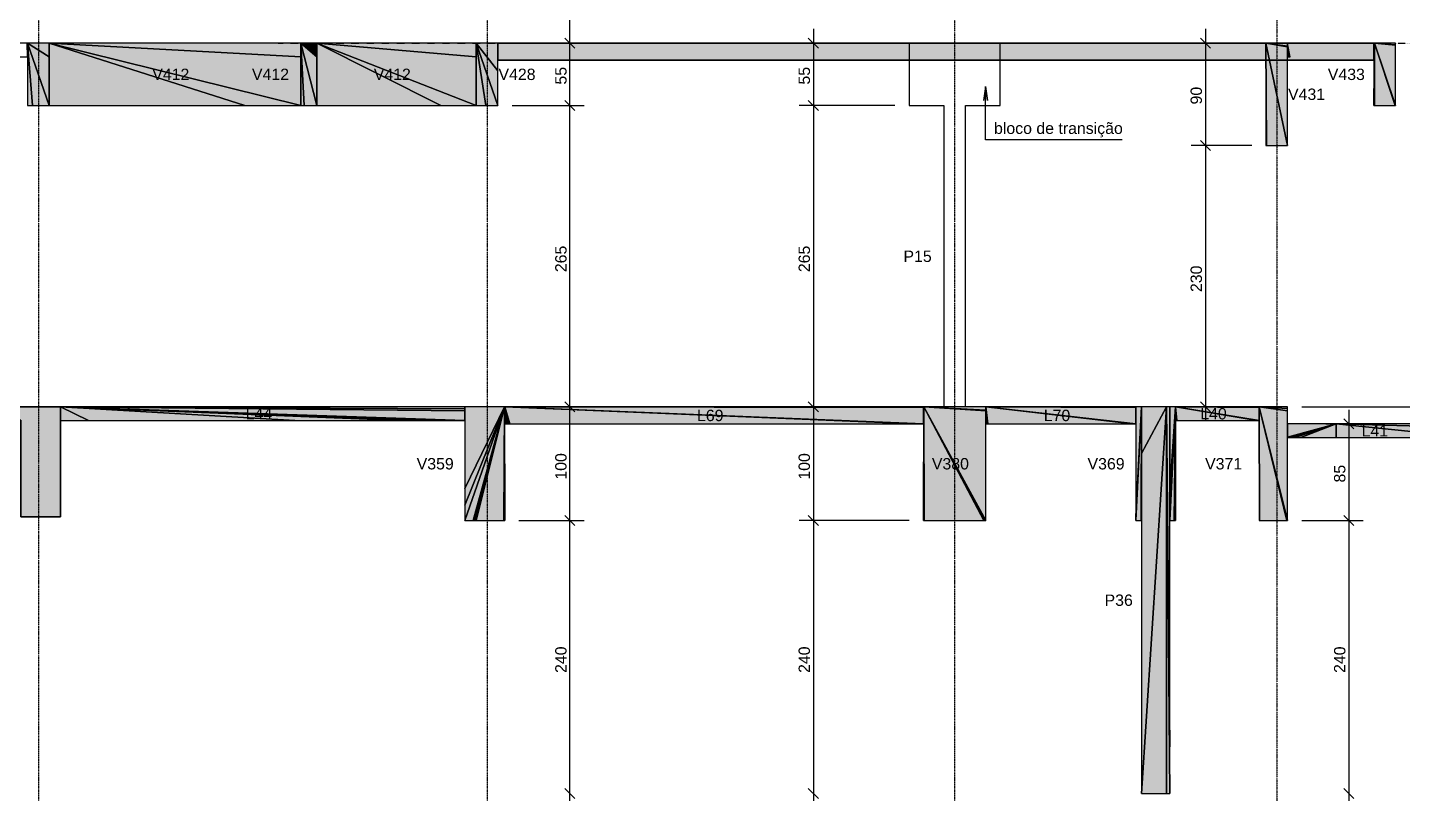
# Model space of a CAD drawing. Extents: x 37185 to 43130, y -8131 to -3926.
# Drawn here: x 39310 to 40117, y -7257 to -6807 of the extents above; entities that cross this region are included whole.
import ezdxf

# ---------------------------------------------------------------- set-up
doc = ezdxf.new("R2010")
doc.units = 0
doc.header["$MEASUREMENT"] = 0
doc.linetypes.add('ESTILO_TQS_0002', pattern=[0.4, 0.1, -0.3])
doc.linetypes.add('ESTILO_TQS_0004', pattern=[1.12, 0.5, -0.2, 0.01, -0.2, 0.01, -0.2])
for name, color, linetype in [('48', 4, 'CONTINUOUS'), ('52', 3, 'CONTINUOUS'), ('67', 7, 'CONTINUOUS'), ('70', 160, 'CONTINUOUS'), ('74', 2, 'CONTINUOUS'), ('75', 9, 'CONTINUOUS'), ('96', 252, 'CONTINUOUS')]:
    doc.layers.add(name, color=color, linetype=linetype)
doc.styles.add('TQS_ARIAL', font='arial.ttf')

msp = doc.modelspace()

# ---------------------------------------------------------------- linework, layer by layer
at = {"layer": '48', "linetype": 'Continuous'}
for p, q in [((39827.32, -6816.5), (39827.32, -6853.17)), ((39880.65, -6816.5), (39827.32, -6816.5)), ((39880.65, -6853.17), (39880.65, -6816.5)), ((39827.32, -6853.17), (39847.65, -6853.17)), ((39847.65, -6853.17), (39847.65, -7029.84)), ((39860.32, -7029.84), (39860.32, -6853.17)), ((39860.32, -6853.17), (39880.65, -6853.17))]:
    msp.add_line(p, q, dxfattribs=at)
at = {"layer": '52', "linetype": 'Continuous'}
msp.add_line((39329.32, -7029.84), (38944.99, -7029.84), dxfattribs=at)
for points in [[(39585.99, -6816.5), (39573.32, -6816.5), (39479.65, -6816.5), (39474.99, -6816.5), (39470.32, -6816.5), (39322.65, -6816.5), (39309.99, -6816.5), (39309.84, -6816.5), (38795.99, -6816.5), (38783.77, -6816.5), (38783.32, -6816.5)], [(39585.99, -6816.5), (39573.32, -6816.5), (39479.65, -6816.5), (39474.99, -6816.5), (39470.32, -6816.5), (39322.65, -6816.5), (39309.99, -6816.5), (39309.84, -6816.5), (38795.99, -6816.5), (38783.77, -6816.5), (38783.32, -6816.5)], [(39309.99, -6824.5), (39309.84, -6816.5)], [(39309.84, -6816.5), (39309.99, -6824.31)], [(39585.99, -6853.17), (39585.99, -6832.77), (39585.99, -6816.5)], [(39585.99, -6816.5), (40099.99, -6816.5), (40099.99, -6826.5), (39585.99, -6826.5), (39585.99, -6816.5)], [(40036.65, -6816.5), (40036.65, -6876.5)], [(40112.65, -6816.5), (40100.43, -6816.5), (40099.99, -6816.5)], [(40099.99, -6816.5), (40099.99, -6851.87), (40099.99, -6852.07), (40099.99, -6853.17)], [(40112.65, -6853.17), (40112.65, -6817.8), (40112.65, -6817.6), (40112.65, -6816.5)], [(38795.99, -6824.5), (38802.37, -6824.5), (38851.24, -6824.5), (38851.51, -6824.5), (38863.73, -6824.5), (38863.8, -6824.5), (38997.48, -6824.5), (39015.79, -6824.5), (39075.34, -6824.5), (39078.19, -6824.5), (39078.58, -6824.5), (39079.51, -6824.5), (39079.64, -6824.5), (39123.19, -6824.5), (39129.72, -6824.5), (39141.96, -6824.5), (39143.63, -6824.5), (39153.5, -6824.5), (39154.74, -6824.5), (39306.64, -6824.5), (39309.84, -6824.5), (39309.99, -6824.5)], [(38795.99, -6824.5), (38802.37, -6824.5), (38851.24, -6824.5), (38851.51, -6824.5), (38863.73, -6824.5), (38863.8, -6824.5), (38997.48, -6824.5), (39015.79, -6824.5), (39075.34, -6824.5), (39078.19, -6824.5), (39078.58, -6824.5), (39079.51, -6824.5), (39079.64, -6824.5), (39123.19, -6824.5), (39129.72, -6824.5), (39141.96, -6824.5), (39143.63, -6824.5), (39153.5, -6824.5), (39154.74, -6824.5), (39306.64, -6824.5), (39309.84, -6824.5), (39309.99, -6824.5)], [(39309.99, -6824.31), (39309.99, -6824.5), (39309.99, -6853.17)], [(40049.32, -6876.5), (40049.32, -6824.5)], [(39309.99, -6853.17), (39312.8, -6853.17), (39322.65, -6853.17), (39437.56, -6853.17), (39470.32, -6853.17), (39472.39, -6853.17), (39479.65, -6853.17), (39552.54, -6853.17), (39573.32, -6853.17), (39578.94, -6853.17), (39585.99, -6853.17)], [(40099.99, -6853.17), (40100.37, -6853.17), (40112.58, -6853.17), (40112.65, -6853.17)], [(40036.65, -6876.5), (40037.03, -6876.5), (40049.25, -6876.5), (40049.32, -6876.5)], [(38968.32, -7094.25), (38944.99, -7094.25), (38944.99, -7029.84), (39329.32, -7029.84), (39329.32, -7094.25), (39305.99, -7094.25), (39305.99, -7037.59), (38968.32, -7037.59), (38968.32, -7094.25)], [(39329.32, -7029.84), (39329.32, -7037.84)], [(39329.32, -7029.84), (39329.32, -7037.84)], [(40049.32, -7039.84), (40049.32, -7032.19), (40049.32, -7030.77), (40049.32, -7029.84)], [(38859.32, -7037.59), (38944.99, -7037.59), (38944.99, -7094.25), (38968.32, -7094.25), (38968.32, -7037.59), (39305.99, -7037.59), (39305.99, -7094.25), (39329.32, -7094.25), (39329.32, -7037.84)], [(39329.32, -7037.84), (39345.71, -7037.84), (39466.74, -7037.84), (39528.75, -7037.84), (39546.53, -7037.84), (39550.1, -7037.84), (39566.65, -7037.84)], [(39566.65, -7037.84), (39566.65, -7077.6), (39566.65, -7087.4), (39566.65, -7096.5)], [(39589.99, -7096.5), (39589.99, -7039.84)], [(39589.99, -7039.84), (39593.02, -7039.84), (39830.41, -7039.84), (39835.65, -7039.84)], [(39835.65, -7039.84), (39835.65, -7094.15), (39835.65, -7094.63), (39835.65, -7096.5)], [(39872.32, -7096.5), (39872.32, -7039.84)], [(39872.32, -7039.84), (39873.56, -7039.84), (39958.45, -7039.84), (39960.32, -7039.84)], [(39960.32, -7039.84), (39960.32, -7094.15), (39960.32, -7095.57), (39960.32, -7096.5)], [(39983.65, -7096.5), (39983.65, -7037.84)], [(39983.65, -7037.84), (39984.34, -7037.84), (40031.61, -7037.84), (40032.65, -7037.84)], [(40032.65, -7037.84), (40032.65, -7096.5)], [(40159.86, -7039.84), (40159.25, -7039.84), (40158.66, -7039.84), (40157.08, -7039.84), (40156.92, -7039.84), (40156.57, -7039.84), (40156.32, -7039.84), (40077.85, -7039.84), (40049.32, -7039.84)], [(40049.32, -7096.5), (40049.32, -7047.84)], [(40049.32, -7047.84), (40050.82, -7047.84), (40051.03, -7047.84), (40051.35, -7047.84), (40051.81, -7047.84), (40052.55, -7047.84), (40053.9, -7047.84), (40057.21, -7047.84), (40077.85, -7047.84), (40156.32, -7047.84)], [(39566.65, -7096.5), (39571.43, -7096.5), (39572.41, -7096.5), (39573.32, -7096.5), (39589.47, -7096.5), (39589.77, -7096.5), (39589.93, -7096.5), (39589.99, -7096.5)], [(39835.65, -7096.5), (39836.22, -7096.5), (39871.14, -7096.5), (39871.75, -7096.5), (39871.9, -7096.5), (39871.98, -7096.5), (39872.32, -7096.5)], [(39960.32, -7096.5), (39963.53, -7096.5), (39963.61, -7096.5), (39963.65, -7096.5)], [(39963.65, -7096.5), (39963.65, -7256.5)], [(39980.32, -7096.5), (39982.77, -7096.5), (39983.53, -7096.5), (39983.6, -7096.5), (39983.65, -7096.5)], [(39980.32, -7256.5), (39980.32, -7229.25), (39980.32, -7096.5)], [(40032.65, -7096.5), (40032.89, -7096.5), (40048.96, -7096.5), (40049.32, -7096.5)], [(39963.65, -7256.5), (39978.32, -7256.5)]]:
    msp.add_lwpolyline(points, dxfattribs=at)
at = {"layer": '67', "linetype": 'ESTILO_TQS_0002'}
msp.add_line((39457.08, -6816.5), (40532.07, -6816.5), dxfattribs=at)
at = {"layer": '70', "linetype": 'ESTILO_TQS_0004'}
for p, q in [((39316.32, -4212.91), (39316.32, -7787.17)), ((39579.65, -4212.91), (39579.65, -7787.17)), ((39853.99, -4212.91), (39853.99, -7787.17)), ((40042.99, -4477.43), (40042.99, -7787.17))]:
    msp.add_line(p, q, dxfattribs=at)
at = {"layer": '75', "linetype": 'Continuous'}
for p, q in [((39628.28, -6824.84), (39628.28, -6658.17)), ((39628.28, -6861.5), (39628.28, -6808.17)), ((39771.1, -6808.17), (39771.1, -6861.5)), ((40001.13, -6808.17), (40001.13, -6884.84)), ((39616.71, -6816.5), (39616.71, -6816.5)), ((39616.71, -6816.5), (39616.71, -6816.5)), ((39625.04, -6816.5), (39636.61, -6816.5)), ((39625.04, -6816.5), (39636.61, -6816.5)), ((39631.22, -6819.45), (39625.33, -6813.56)), ((39631.22, -6819.45), (39625.33, -6813.56)), ((39799.27, -6816.5), (39762.76, -6816.5)), ((39768.15, -6813.56), (39774.04, -6819.45)), ((39807.6, -6816.5), (39807.6, -6816.5)), ((40013.69, -6816.5), (39992.8, -6816.5)), ((39998.19, -6813.56), (40004.08, -6819.45)), ((40022.02, -6816.5), (40022.02, -6816.5)), ((40112.65, -6816.5), (40112.65, -6816.5)), ((40112.65, -6816.5), (40112.65, -6816.5)), ((39631.22, -6856.11), (39625.33, -6850.22)), ((39631.22, -6856.11), (39625.33, -6850.22)), ((39628.28, -7038.17), (39628.28, -6844.84)), ((39768.15, -6850.22), (39774.04, -6856.11)), ((39768.15, -6850.22), (39774.04, -6856.11)), ((39771.1, -6844.84), (39771.1, -7038.17)), ((39311.39, -6853.17), (39311.39, -6853.17)), ((39311.39, -6853.17), (39311.39, -6853.17)), ((39585.99, -6853.17), (39585.99, -6853.17)), ((39585.99, -6853.17), (39585.99, -6853.17)), ((39594.32, -6853.17), (39636.61, -6853.17)), ((39594.32, -6853.17), (39636.61, -6853.17)), ((39818.99, -6853.17), (39762.76, -6853.17)), ((39818.99, -6853.17), (39762.76, -6853.17)), ((39827.32, -6853.17), (39827.32, -6853.17)), ((39827.32, -6853.17), (39827.32, -6853.17)), ((40112.65, -6853.17), (40112.65, -6853.17)), ((40112.65, -6853.17), (40112.65, -6853.17)), ((39998.19, -6873.56), (40004.08, -6879.45)), ((39998.19, -6873.56), (40004.08, -6879.45)), ((40001.13, -6868.17), (40001.13, -7038.17)), ((40028.32, -6876.5), (39992.8, -6876.5)), ((40028.32, -6876.5), (39992.8, -6876.5)), ((40036.65, -6876.5), (40036.65, -6876.5)), ((40036.65, -6876.5), (40036.65, -6876.5)), ((39631.22, -7032.78), (39625.33, -7026.89)), ((39631.22, -7032.78), (39625.33, -7026.89)), ((39628.28, -7104.84), (39628.28, -7021.5)), ((39768.15, -7026.89), (39774.04, -7032.78)), ((39768.15, -7026.89), (39774.04, -7032.78)), ((39771.1, -7021.5), (39771.1, -7104.84)), ((39998.19, -7026.89), (40004.08, -7032.78)), ((39619.39, -7029.84), (39619.39, -7029.84)), ((39619.39, -7029.84), (39619.39, -7029.84)), ((39627.72, -7029.84), (39636.61, -7029.84)), ((39627.72, -7029.84), (39636.61, -7029.84)), ((39771.57, -7029.84), (39762.76, -7029.84)), ((39771.57, -7029.84), (39762.76, -7029.84)), ((39779.9, -7029.84), (39779.9, -7029.84)), ((39779.9, -7029.84), (39779.9, -7029.84)), ((39993.91, -7029.84), (39992.8, -7029.84)), ((40002.24, -7029.84), (40002.24, -7029.84)), ((40049.32, -7029.84), (40049.32, -7029.84)), ((40049.32, -7029.84), (40049.32, -7029.84)), ((40057.65, -7029.84), (40214.29, -7029.84)), ((40057.65, -7029.84), (40214.29, -7029.84)), ((40085.3, -7031.5), (40085.3, -7104.84)), ((40063.58, -7039.84), (40063.58, -7039.84)), ((40071.92, -7039.84), (40093.64, -7039.84)), ((40082.36, -7036.89), (40088.25, -7042.78)), ((39628.28, -7264.84), (39628.28, -7088.17)), ((39771.1, -7088.17), (39771.1, -7264.84)), ((40085.3, -7088.17), (40085.3, -7264.84)), ((39311.58, -7094.25), (39311.58, -7094.25)), ((39316.32, -7094.25), (39316.32, -7094.25)), ((39589.99, -7096.5), (39589.99, -7096.5)), ((39589.99, -7096.5), (39589.99, -7096.5)), ((39598.32, -7096.5), (39636.61, -7096.5)), ((39598.32, -7096.5), (39636.61, -7096.5)), ((39631.22, -7099.45), (39625.33, -7093.56)), ((39631.22, -7099.45), (39625.33, -7093.56)), ((39827.32, -7096.5), (39762.76, -7096.5)), ((39827.32, -7096.5), (39762.76, -7096.5)), ((39768.15, -7093.56), (39774.04, -7099.45)), ((39768.15, -7093.56), (39774.04, -7099.45)), ((39835.65, -7096.5), (39835.65, -7096.5)), ((39835.65, -7096.5), (39835.65, -7096.5)), ((40049.32, -7096.5), (40049.32, -7096.5)), ((40049.32, -7096.5), (40049.32, -7096.5)), ((40057.65, -7096.5), (40093.64, -7096.5)), ((40057.65, -7096.5), (40093.64, -7096.5)), ((40082.36, -7093.56), (40088.25, -7099.45)), ((40082.36, -7093.56), (40088.25, -7099.45)), ((39631.22, -7259.45), (39625.33, -7253.56)), ((39631.22, -7259.45), (39625.33, -7253.56)), ((39628.28, -7298.17), (39628.28, -7248.17)), ((39768.15, -7253.56), (39774.04, -7259.45)), ((39768.15, -7253.56), (39774.04, -7259.45)), ((39771.1, -7248.17), (39771.1, -7272.84)), ((40082.36, -7253.56), (40088.25, -7259.45)), ((39771.1, -7256.17), (39771.1, -7456.83))]:
    msp.add_line(p, q, dxfattribs=at)
msp.add_lwpolyline([(39952.35, -6873.15), (39872.11, -6873.15), (39872.11, -6841.87), (39873.2, -6850.14), (39872.11, -6841.87), (39871.03, -6850.14)], dxfattribs=at)
at = {"layer": '96', "linetype": 'Continuous'}
for points in [[(39309.84, -6816.5), (39309.84, -6824.5), (39309.99, -6824.5), (39309.84, -6816.5)], [(39309.84, -6816.5), (39309.99, -6824.31), (39309.99, -6816.5), (39309.84, -6816.5)], [(39309.99, -6816.5), (39309.99, -6853.17), (39312.8, -6853.17), (39309.99, -6816.5)], [(39309.99, -6816.5), (39312.8, -6853.17), (39322.65, -6853.17), (39309.99, -6816.5)], [(39309.99, -6816.5), (39322.65, -6853.17), (39322.65, -6824.64), (39309.99, -6816.5)], [(39309.99, -6816.5), (39322.65, -6824.64), (39322.65, -6816.5), (39309.99, -6816.5)], [(39322.65, -6816.5), (39322.65, -6853.17), (39437.56, -6853.17), (39322.65, -6816.5)], [(39322.65, -6816.5), (39437.56, -6853.17), (39470.32, -6853.17), (39322.65, -6816.5)], [(39322.65, -6816.5), (39470.32, -6853.17), (39470.32, -6824.64), (39322.65, -6816.5)], [(39322.65, -6816.5), (39470.32, -6824.64), (39470.32, -6816.5), (39322.65, -6816.5)], [(39470.32, -6816.5), (39470.32, -6853.17), (39472.39, -6853.17), (39470.32, -6816.5)], [(39470.32, -6816.5), (39472.39, -6853.17), (39479.65, -6853.17), (39470.32, -6816.5)], [(39470.32, -6816.5), (39479.65, -6853.17), (39479.65, -6824.64), (39470.32, -6816.5)], [(39470.32, -6816.5), (39479.65, -6824.64), (39479.65, -6816.5), (39470.32, -6816.5)], [(39479.65, -6816.5), (39479.65, -6853.17), (39552.54, -6853.17), (39479.65, -6816.5)], [(39479.65, -6816.5), (39552.54, -6853.17), (39573.32, -6853.17), (39479.65, -6816.5)], [(39479.65, -6816.5), (39573.32, -6853.17), (39573.32, -6824.64), (39479.65, -6816.5)], [(39479.65, -6816.5), (39573.32, -6824.64), (39573.32, -6816.5), (39479.65, -6816.5)], [(39573.32, -6816.5), (39573.32, -6853.17), (39578.94, -6853.17), (39573.32, -6816.5)], [(39573.32, -6816.5), (39578.94, -6853.17), (39585.99, -6853.17), (39573.32, -6816.5)], [(39573.32, -6816.5), (39585.99, -6853.17), (39585.99, -6832.77), (39573.32, -6816.5)], [(39573.32, -6816.5), (39585.99, -6832.77), (39585.99, -6816.5), (39573.32, -6816.5)], [(39585.99, -6816.5), (39585.99, -6826.5), (40099.99, -6826.5), (40099.99, -6816.5), (39585.99, -6816.5)], [(40036.65, -6816.5), (40036.65, -6876.5), (40037.03, -6876.5), (40036.65, -6816.5)], [(40036.65, -6816.5), (40037.03, -6876.5), (40049.25, -6876.5), (40036.65, -6816.5)], [(40036.65, -6816.5), (40049.25, -6876.5), (40049.32, -6876.5), (40036.65, -6816.5)], [(40036.65, -6816.5), (40049.32, -6876.5), (40049.32, -6818.62), (40036.65, -6816.5)], [(40036.65, -6816.5), (40049.32, -6818.62), (40049.32, -6818.3), (40036.65, -6816.5)], [(40036.65, -6816.5), (40049.32, -6818.3), (40049.32, -6816.5), (40036.65, -6816.5)], [(40049.32, -6816.5), (40049.32, -6824.5), (40050.84, -6824.5), (40049.32, -6816.5)], [(40100.43, -6816.5), (40099.99, -6816.5), (40099.99, -6851.87), (40100.43, -6816.5)], [(40100.43, -6816.5), (40099.99, -6851.87), (40099.99, -6852.07), (40100.43, -6816.5)], [(40100.43, -6816.5), (40099.99, -6852.07), (40099.99, -6853.17), (40100.43, -6816.5)], [(40100.43, -6816.5), (40099.99, -6853.17), (40100.37, -6853.17), (40100.43, -6816.5)], [(40100.43, -6816.5), (40100.37, -6853.17), (40112.58, -6853.17), (40100.43, -6816.5)], [(40100.43, -6816.5), (40112.58, -6853.17), (40112.65, -6853.17), (40100.43, -6816.5)], [(40100.43, -6816.5), (40112.65, -6853.17), (40112.65, -6817.8), (40100.43, -6816.5)], [(40100.43, -6816.5), (40112.65, -6817.8), (40112.65, -6817.6), (40100.43, -6816.5)], [(40100.43, -6816.5), (40112.65, -6817.6), (40112.65, -6816.5), (40100.43, -6816.5)], [(38944.99, -7029.84), (38944.99, -7094.25), (38968.32, -7094.25), (38968.32, -7037.59), (39305.99, -7037.59), (39305.99, -7094.25), (39329.32, -7094.25), (39329.32, -7029.84), (38944.99, -7029.84)], [(39329.32, -7029.84), (39329.32, -7037.84), (39345.71, -7037.84), (39329.32, -7029.84)], [(39329.32, -7029.84), (39345.71, -7037.84), (39466.74, -7037.84), (39329.32, -7029.84)], [(39329.32, -7029.84), (39466.74, -7037.84), (39528.75, -7037.84), (39329.32, -7029.84)], [(39329.32, -7029.84), (39528.75, -7037.84), (39546.53, -7037.84), (39329.32, -7029.84)], [(39329.32, -7029.84), (39546.53, -7037.84), (39550.1, -7037.84), (39329.32, -7029.84)], [(39329.32, -7029.84), (39550.1, -7037.84), (39566.65, -7037.84), (39329.32, -7029.84)], [(39329.32, -7029.84), (39566.65, -7037.84), (39566.65, -7032.1), (39329.32, -7029.84)], [(39329.32, -7029.84), (39566.65, -7032.1), (39566.65, -7030.95), (39329.32, -7029.84)], [(39329.32, -7029.84), (39566.65, -7030.95), (39566.65, -7029.84), (39329.32, -7029.84)], [(39329.32, -7029.84), (39329.32, -7037.84), (39345.71, -7037.84), (39329.32, -7029.84)], [(39589.77, -7029.84), (39566.65, -7029.84), (39566.65, -7077.6), (39589.77, -7029.84)], [(39589.77, -7029.84), (39566.65, -7077.6), (39566.65, -7087.4), (39589.77, -7029.84)], [(39589.77, -7029.84), (39566.65, -7087.4), (39566.65, -7096.5), (39589.77, -7029.84)], [(39589.77, -7029.84), (39566.65, -7096.5), (39571.43, -7096.5), (39589.77, -7029.84)], [(39589.77, -7029.84), (39571.43, -7096.5), (39572.41, -7096.5), (39589.77, -7029.84)], [(39589.77, -7029.84), (39572.41, -7096.5), (39573.32, -7096.5), (39589.77, -7029.84)], [(39589.77, -7029.84), (39573.32, -7096.5), (39589.47, -7096.5), (39589.77, -7029.84)], [(39589.77, -7029.84), (39589.47, -7096.5), (39589.77, -7096.5), (39589.77, -7029.84)], [(39589.77, -7029.84), (39589.77, -7096.5), (39589.93, -7096.5), (39589.77, -7029.84)], [(39589.77, -7029.84), (39589.93, -7096.5), (39589.99, -7096.5), (39589.77, -7029.84)], [(39589.77, -7029.84), (39589.99, -7096.5), (39589.99, -7031.91), (39589.77, -7029.84)], [(39589.77, -7029.84), (39589.99, -7031.91), (39589.99, -7030.68), (39589.77, -7029.84)], [(39589.77, -7029.84), (39589.99, -7030.68), (39589.99, -7029.84), (39589.77, -7029.84)], [(39589.99, -7029.84), (39589.99, -7039.84), (39593.02, -7039.84), (39589.99, -7029.84)], [(39589.99, -7029.84), (39593.02, -7039.84), (39830.41, -7039.84), (39589.99, -7029.84)], [(39589.99, -7029.84), (39830.41, -7039.84), (39835.65, -7039.84), (39589.99, -7029.84)], [(39589.99, -7029.84), (39835.65, -7039.84), (39835.65, -7030.19), (39589.99, -7029.84)], [(39589.99, -7029.84), (39835.65, -7030.19), (39835.65, -7030.12), (39589.99, -7029.84)], [(39589.99, -7029.84), (39835.65, -7030.12), (39835.65, -7029.84), (39589.99, -7029.84)], [(39835.86, -7029.84), (39835.65, -7029.84), (39835.65, -7094.15), (39835.86, -7029.84)], [(39835.86, -7029.84), (39835.65, -7094.15), (39835.65, -7094.63), (39835.86, -7029.84)], [(39835.86, -7029.84), (39835.65, -7094.63), (39835.65, -7096.5), (39835.86, -7029.84)], [(39835.86, -7029.84), (39835.65, -7096.5), (39836.22, -7096.5), (39835.86, -7029.84)], [(39835.86, -7029.84), (39836.22, -7096.5), (39871.14, -7096.5), (39835.86, -7029.84)], [(39835.86, -7029.84), (39871.14, -7096.5), (39871.75, -7096.5), (39835.86, -7029.84)], [(39835.86, -7029.84), (39871.75, -7096.5), (39871.9, -7096.5), (39835.86, -7029.84)], [(39835.86, -7029.84), (39871.9, -7096.5), (39871.98, -7096.5), (39835.86, -7029.84)], [(39835.86, -7029.84), (39871.98, -7096.5), (39872.32, -7096.5), (39835.86, -7029.84)], [(39835.86, -7029.84), (39872.32, -7096.5), (39872.32, -7032.19), (39835.86, -7029.84)], [(39835.86, -7029.84), (39872.32, -7032.19), (39872.32, -7031.71), (39835.86, -7029.84)], [(39835.86, -7029.84), (39872.32, -7031.71), (39872.32, -7029.84), (39835.86, -7029.84)], [(39872.32, -7029.84), (39872.32, -7039.84), (39873.56, -7039.84), (39872.32, -7029.84)], [(39872.32, -7029.84), (39873.56, -7039.84), (39958.45, -7039.84), (39872.32, -7029.84)], [(39872.32, -7029.84), (39958.45, -7039.84), (39960.32, -7039.84), (39872.32, -7029.84)], [(39872.32, -7029.84), (39960.32, -7039.84), (39960.32, -7030.19), (39872.32, -7029.84)], [(39872.32, -7029.84), (39960.32, -7030.19), (39960.32, -7029.98), (39872.32, -7029.84)], [(39872.32, -7029.84), (39960.32, -7029.98), (39960.32, -7029.84), (39872.32, -7029.84)], [(39963.65, -7029.84), (39960.32, -7029.84), (39960.32, -7094.15), (39963.65, -7029.84)], [(39963.65, -7029.84), (39960.32, -7094.15), (39960.32, -7095.57), (39963.65, -7029.84)], [(39963.65, -7029.84), (39960.32, -7095.57), (39960.32, -7096.5), (39963.65, -7029.84)], [(39963.65, -7029.84), (39960.32, -7096.5), (39963.53, -7096.5), (39963.65, -7029.84)], [(39963.65, -7029.84), (39963.53, -7096.5), (39963.61, -7096.5), (39963.65, -7029.84)], [(39963.65, -7029.84), (39963.61, -7096.5), (39963.65, -7096.5), (39963.65, -7029.84)], [(39978.32, -7029.84), (39963.65, -7029.84), (39963.65, -7057.08), (39978.32, -7029.84)], [(39978.32, -7029.84), (39963.65, -7057.08), (39963.65, -7256.5), (39978.32, -7029.84)], [(39978.32, -7029.84), (39963.65, -7256.5), (39978.32, -7256.5), (39978.32, -7029.84)], [(39978.32, -7029.84), (39978.32, -7256.5), (39980.32, -7256.5), (39978.32, -7029.84)], [(39978.32, -7029.84), (39980.32, -7256.5), (39980.32, -7229.25), (39978.32, -7029.84)], [(39978.32, -7029.84), (39980.32, -7229.25), (39980.32, -7029.84), (39978.32, -7029.84)], [(39983.65, -7029.84), (39980.32, -7029.84), (39980.32, -7078.95), (39983.65, -7029.84)], [(39983.65, -7029.84), (39980.32, -7078.95), (39980.32, -7096.5), (39983.65, -7029.84)], [(39983.65, -7029.84), (39980.32, -7096.5), (39982.77, -7096.5), (39983.65, -7029.84)], [(39983.65, -7029.84), (39982.77, -7096.5), (39983.53, -7096.5), (39983.65, -7029.84)], [(39983.65, -7029.84), (39983.53, -7096.5), (39983.6, -7096.5), (39983.65, -7029.84)], [(39983.65, -7029.84), (39983.61, -7096.5), (39983.65, -7096.5), (39983.65, -7029.84)], [(39983.65, -7029.84), (39983.65, -7037.84), (39984.34, -7037.84), (39983.65, -7029.84)], [(39983.65, -7029.84), (39984.34, -7037.84), (40031.61, -7037.84), (39983.65, -7029.84)], [(39983.65, -7029.84), (40031.61, -7037.84), (40032.65, -7037.84), (39983.65, -7029.84)], [(39983.65, -7029.84), (40032.65, -7037.84), (40032.65, -7030.12), (39983.65, -7029.84)], [(39983.65, -7029.84), (40032.65, -7030.12), (40032.65, -7029.95), (39983.65, -7029.84)], [(39983.65, -7029.84), (40032.65, -7029.95), (40032.65, -7029.84), (39983.65, -7029.84)], [(40032.65, -7029.84), (40032.65, -7096.5), (40032.89, -7096.5), (40032.65, -7029.84)], [(40032.65, -7029.84), (40032.89, -7096.5), (40048.96, -7096.5), (40032.65, -7029.84)], [(40032.65, -7029.84), (40048.96, -7096.5), (40049.32, -7096.5), (40032.65, -7029.84)], [(40032.65, -7029.84), (40049.32, -7096.5), (40049.32, -7032.19), (40032.65, -7029.84)], [(40032.65, -7029.84), (40049.32, -7032.19), (40049.32, -7030.77), (40032.65, -7029.84)], [(40032.65, -7029.84), (40049.32, -7030.77), (40049.32, -7029.84), (40032.65, -7029.84)], [(40077.85, -7039.84), (40049.32, -7039.84), (40049.32, -7047.55), (40077.85, -7039.84)], [(40077.85, -7039.84), (40049.32, -7047.55), (40049.32, -7047.72), (40077.85, -7039.84)], [(40077.85, -7039.84), (40049.32, -7047.72), (40049.32, -7047.84), (40077.85, -7039.84)], [(40077.85, -7039.84), (40049.32, -7047.84), (40050.82, -7047.84), (40077.85, -7039.84)], [(40077.85, -7039.84), (40050.82, -7047.84), (40051.03, -7047.84), (40077.85, -7039.84)], [(40077.85, -7039.84), (40051.03, -7047.84), (40051.35, -7047.84), (40077.85, -7039.84)], [(40077.85, -7039.84), (40051.35, -7047.84), (40051.81, -7047.84), (40077.85, -7039.84)], [(40077.85, -7039.84), (40051.81, -7047.84), (40052.55, -7047.84), (40077.85, -7039.84)], [(40077.85, -7039.84), (40052.55, -7047.84), (40053.9, -7047.84), (40077.85, -7039.84)], [(40077.85, -7039.84), (40053.9, -7047.84), (40057.21, -7047.84), (40077.85, -7039.84)], [(40077.85, -7039.84), (40057.21, -7047.84), (40077.85, -7047.84), (40077.85, -7039.84)], [(40077.85, -7039.84), (40077.85, -7047.84), (40156.32, -7047.84), (40077.85, -7039.84)], [(40077.85, -7039.84), (40156.32, -7047.84), (40156.32, -7041.97), (40077.85, -7039.84)], [(40077.85, -7039.84), (40156.32, -7041.97), (40156.32, -7039.84), (40077.85, -7039.84)]]:
    msp.add_lwpolyline(points, dxfattribs=at)
for points in [[(39309.84, -6816.5), (39309.84, -6824.5), (39309.99, -6824.5)], [(39309.84, -6816.5), (39309.99, -6824.5), (39309.84, -6816.5)], [(39309.84, -6816.5), (39309.99, -6824.31), (39309.99, -6816.5)], [(39309.84, -6816.5), (39309.99, -6816.5), (39309.84, -6816.5)], [(39309.99, -6816.5), (39309.99, -6853.17), (39312.8, -6853.17)], [(39309.99, -6816.5), (39312.8, -6853.17), (39309.99, -6816.5)], [(39309.99, -6816.5), (39312.8, -6853.17), (39322.65, -6853.17)], [(39309.99, -6816.5), (39322.65, -6853.17), (39309.99, -6816.5)], [(39309.99, -6816.5), (39322.65, -6853.17), (39322.65, -6824.64)], [(39309.99, -6816.5), (39322.65, -6824.64), (39309.99, -6816.5)], [(39309.99, -6816.5), (39322.65, -6824.64), (39322.65, -6816.5)], [(39309.99, -6816.5), (39322.65, -6816.5), (39309.99, -6816.5)], [(39322.65, -6816.5), (39322.65, -6853.17), (39437.56, -6853.17)], [(39322.65, -6816.5), (39437.56, -6853.17), (39322.65, -6816.5)], [(39322.65, -6816.5), (39437.56, -6853.17), (39470.32, -6853.17)], [(39322.65, -6816.5), (39470.32, -6853.17), (39322.65, -6816.5)], [(39322.65, -6816.5), (39470.32, -6853.17), (39470.32, -6824.64)], [(39322.65, -6816.5), (39470.32, -6824.64), (39322.65, -6816.5)], [(39322.65, -6816.5), (39470.32, -6824.64), (39470.32, -6816.5)], [(39322.65, -6816.5), (39470.32, -6816.5), (39322.65, -6816.5)], [(39470.32, -6816.5), (39470.32, -6853.17), (39472.39, -6853.17)], [(39470.32, -6816.5), (39472.39, -6853.17), (39470.32, -6816.5)], [(39470.32, -6816.5), (39472.39, -6853.17), (39479.65, -6853.17)], [(39470.32, -6816.5), (39479.65, -6853.17), (39470.32, -6816.5)], [(39470.32, -6816.5), (39479.65, -6853.17), (39479.65, -6824.64)], [(39470.32, -6816.5), (39479.65, -6824.64), (39470.32, -6816.5)], [(39470.32, -6816.5), (39479.65, -6824.64), (39479.65, -6816.5)], [(39470.32, -6816.5), (39479.65, -6816.5), (39470.32, -6816.5)], [(39479.65, -6816.5), (39479.65, -6853.17), (39552.54, -6853.17)], [(39479.65, -6816.5), (39552.54, -6853.17), (39479.65, -6816.5)], [(39479.65, -6816.5), (39552.54, -6853.17), (39573.32, -6853.17)], [(39479.65, -6816.5), (39573.32, -6853.17), (39479.65, -6816.5)], [(39479.65, -6816.5), (39573.32, -6853.17), (39573.32, -6824.64)], [(39479.65, -6816.5), (39573.32, -6824.64), (39479.65, -6816.5)], [(39479.65, -6816.5), (39573.32, -6824.64), (39573.32, -6816.5)], [(39479.65, -6816.5), (39573.32, -6816.5), (39479.65, -6816.5)], [(39573.32, -6816.5), (39573.32, -6853.17), (39578.94, -6853.17)], [(39573.32, -6816.5), (39578.94, -6853.17), (39573.32, -6816.5)], [(39573.32, -6816.5), (39578.94, -6853.17), (39585.99, -6853.17)], [(39573.32, -6816.5), (39585.99, -6853.17), (39573.32, -6816.5)], [(39573.32, -6816.5), (39585.99, -6853.17), (39585.99, -6832.77)], [(39573.32, -6816.5), (39585.99, -6832.77), (39573.32, -6816.5)], [(39573.32, -6816.5), (39585.99, -6832.77), (39585.99, -6816.5)], [(39573.32, -6816.5), (39585.99, -6816.5), (39573.32, -6816.5)], [(39585.99, -6816.5), (39585.99, -6826.5), (40099.99, -6826.5)], [(39585.99, -6816.5), (40099.99, -6826.5), (40099.99, -6816.5)], [(39585.99, -6816.5), (40099.99, -6816.5), (39585.99, -6816.5)], [(40036.65, -6816.5), (40036.65, -6876.5), (40037.03, -6876.5)], [(40036.65, -6816.5), (40037.03, -6876.5), (40036.65, -6816.5)], [(40036.65, -6816.5), (40037.03, -6876.5), (40049.25, -6876.5)], [(40036.65, -6816.5), (40049.25, -6876.5), (40036.65, -6816.5)], [(40036.65, -6816.5), (40049.25, -6876.5), (40049.32, -6876.5)], [(40036.65, -6816.5), (40049.32, -6876.5), (40036.65, -6816.5)], [(40036.65, -6816.5), (40049.32, -6876.5), (40049.32, -6818.62)], [(40036.65, -6816.5), (40049.32, -6818.62), (40036.65, -6816.5)], [(40036.65, -6816.5), (40049.32, -6818.62), (40049.32, -6818.3)], [(40036.65, -6816.5), (40049.32, -6818.3), (40036.65, -6816.5)], [(40036.65, -6816.5), (40049.32, -6818.3), (40049.32, -6816.5)], [(40036.65, -6816.5), (40049.32, -6816.5), (40036.65, -6816.5)], [(40049.32, -6816.5), (40049.32, -6824.5), (40050.84, -6824.5)], [(40049.32, -6816.5), (40050.84, -6824.5), (40049.32, -6816.5)], [(40100.43, -6816.5), (40099.99, -6816.5), (40099.99, -6851.87)], [(40100.43, -6816.5), (40099.99, -6851.87), (40100.43, -6816.5)], [(40100.43, -6816.5), (40099.99, -6851.87), (40099.99, -6852.07)], [(40100.43, -6816.5), (40099.99, -6852.07), (40100.43, -6816.5)], [(40100.43, -6816.5), (40099.99, -6852.07), (40099.99, -6853.17)], [(40100.43, -6816.5), (40099.99, -6853.17), (40100.43, -6816.5)], [(40100.43, -6816.5), (40099.99, -6853.17), (40100.37, -6853.17)], [(40100.43, -6816.5), (40100.37, -6853.17), (40100.43, -6816.5)], [(40100.43, -6816.5), (40100.37, -6853.17), (40112.58, -6853.17)], [(40100.43, -6816.5), (40112.58, -6853.17), (40100.43, -6816.5)], [(40100.43, -6816.5), (40112.58, -6853.17), (40112.65, -6853.17)], [(40100.43, -6816.5), (40112.65, -6853.17), (40100.43, -6816.5)], [(40100.43, -6816.5), (40112.65, -6853.17), (40112.65, -6817.8)], [(40100.43, -6816.5), (40112.65, -6817.8), (40100.43, -6816.5)], [(40100.43, -6816.5), (40112.65, -6817.8), (40112.65, -6817.6)], [(40100.43, -6816.5), (40112.65, -6817.6), (40100.43, -6816.5)], [(40100.43, -6816.5), (40112.65, -6817.6), (40112.65, -6816.5)], [(40100.43, -6816.5), (40112.65, -6816.5), (40100.43, -6816.5)], [(39329.32, -7029.84), (38944.99, -7029.84), (38968.32, -7037.59)], [(39329.32, -7029.84), (38968.32, -7037.59), (39305.99, -7037.59)], [(39329.32, -7029.84), (39305.99, -7037.59), (39305.99, -7094.25)], [(39329.32, -7029.84), (39305.99, -7094.25), (39329.32, -7094.25)], [(39329.32, -7029.84), (39329.32, -7037.84), (39345.71, -7037.84)], [(39329.32, -7029.84), (39345.71, -7037.84), (39329.32, -7029.84)], [(39329.32, -7029.84), (39345.71, -7037.84), (39466.74, -7037.84)], [(39329.32, -7029.84), (39466.74, -7037.84), (39329.32, -7029.84)], [(39329.32, -7029.84), (39466.74, -7037.84), (39528.75, -7037.84)], [(39329.32, -7029.84), (39528.75, -7037.84), (39329.32, -7029.84)], [(39329.32, -7029.84), (39528.75, -7037.84), (39546.53, -7037.84)], [(39329.32, -7029.84), (39546.53, -7037.84), (39329.32, -7029.84)], [(39329.32, -7029.84), (39546.53, -7037.84), (39550.1, -7037.84)], [(39329.32, -7029.84), (39550.1, -7037.84), (39329.32, -7029.84)], [(39329.32, -7029.84), (39550.1, -7037.84), (39566.65, -7037.84)], [(39329.32, -7029.84), (39566.65, -7037.84), (39329.32, -7029.84)], [(39329.32, -7029.84), (39566.65, -7037.84), (39566.65, -7032.1)], [(39329.32, -7029.84), (39566.65, -7032.1), (39329.32, -7029.84)], [(39329.32, -7029.84), (39566.65, -7032.1), (39566.65, -7030.95)], [(39329.32, -7029.84), (39566.65, -7030.95), (39329.32, -7029.84)], [(39329.32, -7029.84), (39566.65, -7030.95), (39566.65, -7029.84)], [(39329.32, -7029.84), (39566.65, -7029.84), (39329.32, -7029.84)], [(39329.32, -7029.84), (39329.32, -7037.84), (39345.71, -7037.84)], [(39329.32, -7029.84), (39345.71, -7037.84), (39329.32, -7029.84)], [(39589.77, -7029.84), (39566.65, -7029.84), (39566.65, -7077.6)], [(39589.77, -7029.84), (39566.65, -7077.6), (39589.77, -7029.84)], [(39589.77, -7029.84), (39566.65, -7077.6), (39566.65, -7087.4)], [(39589.77, -7029.84), (39566.65, -7087.4), (39589.77, -7029.84)], [(39589.77, -7029.84), (39566.65, -7087.4), (39566.65, -7096.5)], [(39589.77, -7029.84), (39566.65, -7096.5), (39589.77, -7029.84)], [(39589.77, -7029.84), (39566.65, -7096.5), (39571.43, -7096.5)], [(39589.77, -7029.84), (39571.43, -7096.5), (39589.77, -7029.84)], [(39589.77, -7029.84), (39571.43, -7096.5), (39572.41, -7096.5)], [(39589.77, -7029.84), (39572.41, -7096.5), (39589.77, -7029.84)], [(39589.77, -7029.84), (39572.41, -7096.5), (39573.32, -7096.5)], [(39589.77, -7029.84), (39573.32, -7096.5), (39589.77, -7029.84)], [(39589.77, -7029.84), (39573.32, -7096.5), (39589.47, -7096.5)], [(39589.77, -7029.84), (39589.47, -7096.5), (39589.77, -7029.84)], [(39589.77, -7029.84), (39589.47, -7096.5), (39589.77, -7096.5)], [(39589.77, -7029.84), (39589.77, -7096.5), (39589.77, -7029.84)], [(39589.77, -7029.84), (39589.77, -7096.5), (39589.93, -7096.5)], [(39589.77, -7029.84), (39589.93, -7096.5), (39589.77, -7029.84)], [(39589.77, -7029.84), (39589.93, -7096.5), (39589.99, -7096.5)], [(39589.77, -7029.84), (39589.99, -7096.5), (39589.77, -7029.84)], [(39589.77, -7029.84), (39589.99, -7096.5), (39589.99, -7031.91)], [(39589.77, -7029.84), (39589.99, -7031.91), (39589.77, -7029.84)], [(39589.77, -7029.84), (39589.99, -7031.91), (39589.99, -7030.68)], [(39589.77, -7029.84), (39589.99, -7030.68), (39589.77, -7029.84)], [(39589.77, -7029.84), (39589.99, -7030.68), (39589.99, -7029.84)], [(39589.77, -7029.84), (39589.99, -7029.84), (39589.77, -7029.84)], [(39589.99, -7029.84), (39589.99, -7039.84), (39593.02, -7039.84)], [(39589.99, -7029.84), (39593.02, -7039.84), (39589.99, -7029.84)], [(39589.99, -7029.84), (39593.02, -7039.84), (39830.41, -7039.84)], [(39589.99, -7029.84), (39830.41, -7039.84), (39589.99, -7029.84)], [(39589.99, -7029.84), (39830.41, -7039.84), (39835.65, -7039.84)], [(39589.99, -7029.84), (39835.65, -7039.84), (39589.99, -7029.84)], [(39589.99, -7029.84), (39835.65, -7039.84), (39835.65, -7030.19)], [(39589.99, -7029.84), (39835.65, -7030.19), (39589.99, -7029.84)], [(39589.99, -7029.84), (39835.65, -7030.19), (39835.65, -7030.12)], [(39589.99, -7029.84), (39835.65, -7030.12), (39589.99, -7029.84)], [(39589.99, -7029.84), (39835.65, -7030.12), (39835.65, -7029.84)], [(39589.99, -7029.84), (39835.65, -7029.84), (39589.99, -7029.84)], [(39835.86, -7029.84), (39835.65, -7029.84), (39835.65, -7094.15)], [(39835.86, -7029.84), (39835.65, -7094.15), (39835.86, -7029.84)], [(39835.86, -7029.84), (39835.65, -7094.15), (39835.65, -7094.63)], [(39835.86, -7029.84), (39835.65, -7094.63), (39835.86, -7029.84)], [(39835.86, -7029.84), (39835.65, -7094.63), (39835.65, -7096.5)], [(39835.86, -7029.84), (39835.65, -7096.5), (39835.86, -7029.84)], [(39835.86, -7029.84), (39835.65, -7096.5), (39836.22, -7096.5)], [(39835.86, -7029.84), (39836.22, -7096.5), (39835.86, -7029.84)], [(39835.86, -7029.84), (39836.22, -7096.5), (39871.14, -7096.5)], [(39835.86, -7029.84), (39871.14, -7096.5), (39835.86, -7029.84)], [(39835.86, -7029.84), (39871.14, -7096.5), (39871.75, -7096.5)], [(39835.86, -7029.84), (39871.75, -7096.5), (39835.86, -7029.84)], [(39835.86, -7029.84), (39871.75, -7096.5), (39871.9, -7096.5)], [(39835.86, -7029.84), (39871.9, -7096.5), (39835.86, -7029.84)], [(39835.86, -7029.84), (39871.9, -7096.5), (39871.98, -7096.5)], [(39835.86, -7029.84), (39871.98, -7096.5), (39835.86, -7029.84)], [(39835.86, -7029.84), (39871.98, -7096.5), (39872.32, -7096.5)], [(39835.86, -7029.84), (39872.32, -7096.5), (39835.86, -7029.84)], [(39835.86, -7029.84), (39872.32, -7096.5), (39872.32, -7032.19)], [(39835.86, -7029.84), (39872.32, -7032.19), (39835.86, -7029.84)], [(39835.86, -7029.84), (39872.32, -7032.19), (39872.32, -7031.71)], [(39835.86, -7029.84), (39872.32, -7031.71), (39835.86, -7029.84)], [(39835.86, -7029.84), (39872.32, -7031.71), (39872.32, -7029.84)], [(39835.86, -7029.84), (39872.32, -7029.84), (39835.86, -7029.84)], [(39872.32, -7029.84), (39872.32, -7039.84), (39873.56, -7039.84)], [(39872.32, -7029.84), (39873.56, -7039.84), (39872.32, -7029.84)], [(39872.32, -7029.84), (39873.56, -7039.84), (39958.45, -7039.84)], [(39872.32, -7029.84), (39958.45, -7039.84), (39872.32, -7029.84)], [(39872.32, -7029.84), (39958.45, -7039.84), (39960.32, -7039.84)], [(39872.32, -7029.84), (39960.32, -7039.84), (39872.32, -7029.84)], [(39872.32, -7029.84), (39960.32, -7039.84), (39960.32, -7030.19)], [(39872.32, -7029.84), (39960.32, -7030.19), (39872.32, -7029.84)], [(39872.32, -7029.84), (39960.32, -7030.19), (39960.32, -7029.98)], [(39872.32, -7029.84), (39960.32, -7029.98), (39872.32, -7029.84)], [(39872.32, -7029.84), (39960.32, -7029.98), (39960.32, -7029.84)], [(39872.32, -7029.84), (39960.32, -7029.84), (39872.32, -7029.84)], [(39963.65, -7029.84), (39960.32, -7029.84), (39960.32, -7094.15)], [(39963.65, -7029.84), (39960.32, -7094.15), (39963.65, -7029.84)], [(39963.65, -7029.84), (39960.32, -7094.15), (39960.32, -7095.57)], [(39963.65, -7029.84), (39960.32, -7095.57), (39963.65, -7029.84)], [(39963.65, -7029.84), (39960.32, -7095.57), (39960.32, -7096.5)], [(39963.65, -7029.84), (39960.32, -7096.5), (39963.65, -7029.84)], [(39963.65, -7029.84), (39960.32, -7096.5), (39963.53, -7096.5)], [(39963.65, -7029.84), (39963.53, -7096.5), (39963.65, -7029.84)], [(39963.65, -7029.84), (39963.53, -7096.5), (39963.61, -7096.5)], [(39963.65, -7029.84), (39963.61, -7096.5), (39963.65, -7029.84)], [(39963.65, -7029.84), (39963.61, -7096.5), (39963.61, -7096.5)], [(39963.65, -7029.84), (39963.61, -7096.5), (39963.65, -7029.84)], [(39978.32, -7029.84), (39963.65, -7029.84), (39963.65, -7057.08)], [(39978.32, -7029.84), (39963.65, -7057.08), (39978.32, -7029.84)], [(39978.32, -7029.84), (39963.65, -7057.08), (39963.65, -7256.5)], [(39978.32, -7029.84), (39963.65, -7256.5), (39978.32, -7029.84)], [(39978.32, -7029.84), (39963.65, -7256.5), (39978.32, -7256.5)], [(39978.32, -7029.84), (39978.32, -7256.5), (39978.32, -7029.84)], [(39978.32, -7029.84), (39978.32, -7256.5), (39980.32, -7256.5)], [(39978.32, -7029.84), (39980.32, -7256.5), (39978.32, -7029.84)], [(39978.32, -7029.84), (39980.32, -7256.5), (39980.32, -7229.25)], [(39978.32, -7029.84), (39980.32, -7229.25), (39978.32, -7029.84)], [(39978.32, -7029.84), (39980.32, -7229.25), (39980.32, -7029.84)], [(39978.32, -7029.84), (39980.32, -7029.84), (39978.32, -7029.84)], [(39983.65, -7029.84), (39980.32, -7029.84), (39980.32, -7078.95)], [(39983.65, -7029.84), (39980.32, -7078.95), (39983.65, -7029.84)], [(39983.65, -7029.84), (39980.32, -7078.95), (39980.32, -7096.5)], [(39983.65, -7029.84), (39980.32, -7096.5), (39983.65, -7029.84)], [(39983.65, -7029.84), (39980.32, -7096.5), (39982.77, -7096.5)], [(39983.65, -7029.84), (39982.77, -7096.5), (39983.65, -7029.84)], [(39983.65, -7029.84), (39982.77, -7096.5), (39983.53, -7096.5)], [(39983.65, -7029.84), (39983.53, -7096.5), (39983.65, -7029.84)], [(39983.65, -7029.84), (39983.53, -7096.5), (39983.6, -7096.5)], [(39983.65, -7029.84), (39983.6, -7096.5), (39983.65, -7029.84)], [(39983.65, -7029.84), (39983.61, -7096.5), (39983.61, -7096.5)], [(39983.65, -7029.84), (39983.61, -7096.5), (39983.65, -7029.84)], [(39983.65, -7029.84), (39983.65, -7037.84), (39984.34, -7037.84)], [(39983.65, -7029.84), (39984.34, -7037.84), (39983.65, -7029.84)], [(39983.65, -7029.84), (39984.34, -7037.84), (40031.61, -7037.84)], [(39983.65, -7029.84), (40031.61, -7037.84), (39983.65, -7029.84)], [(39983.65, -7029.84), (40031.61, -7037.84), (40032.65, -7037.84)], [(39983.65, -7029.84), (40032.65, -7037.84), (39983.65, -7029.84)], [(39983.65, -7029.84), (40032.65, -7037.84), (40032.65, -7030.12)], [(39983.65, -7029.84), (40032.65, -7030.12), (39983.65, -7029.84)], [(39983.65, -7029.84), (40032.65, -7030.12), (40032.65, -7029.95)], [(39983.65, -7029.84), (40032.65, -7029.95), (39983.65, -7029.84)], [(39983.65, -7029.84), (40032.65, -7029.95), (40032.65, -7029.84)], [(39983.65, -7029.84), (40032.65, -7029.84), (39983.65, -7029.84)], [(40032.65, -7029.84), (40032.65, -7096.5), (40032.89, -7096.5)], [(40032.65, -7029.84), (40032.89, -7096.5), (40032.65, -7029.84)], [(40032.65, -7029.84), (40032.89, -7096.5), (40048.96, -7096.5)], [(40032.65, -7029.84), (40048.96, -7096.5), (40032.65, -7029.84)], [(40032.65, -7029.84), (40048.96, -7096.5), (40049.32, -7096.5)], [(40032.65, -7029.84), (40049.32, -7096.5), (40032.65, -7029.84)], [(40032.65, -7029.84), (40049.32, -7096.5), (40049.32, -7032.19)], [(40032.65, -7029.84), (40049.32, -7032.19), (40032.65, -7029.84)], [(40032.65, -7029.84), (40049.32, -7032.19), (40049.32, -7030.77)], [(40032.65, -7029.84), (40049.32, -7030.77), (40032.65, -7029.84)], [(40032.65, -7029.84), (40049.32, -7030.77), (40049.32, -7029.84)], [(40032.65, -7029.84), (40049.32, -7029.84), (40032.65, -7029.84)], [(40077.85, -7039.84), (40049.32, -7039.84), (40049.32, -7047.55)], [(40077.85, -7039.84), (40049.32, -7047.55), (40077.85, -7039.84)], [(40077.85, -7039.84), (40049.32, -7047.55), (40049.32, -7047.72)], [(40077.85, -7039.84), (40049.32, -7047.72), (40077.85, -7039.84)], [(40077.85, -7039.84), (40049.32, -7047.72), (40049.32, -7047.84)], [(40077.85, -7039.84), (40049.32, -7047.84), (40077.85, -7039.84)], [(40077.85, -7039.84), (40049.32, -7047.84), (40050.82, -7047.84)], [(40077.85, -7039.84), (40050.82, -7047.84), (40077.85, -7039.84)], [(40077.85, -7039.84), (40050.82, -7047.84), (40051.03, -7047.84)], [(40077.85, -7039.84), (40051.03, -7047.84), (40077.85, -7039.84)], [(40077.85, -7039.84), (40051.03, -7047.84), (40051.35, -7047.84)], [(40077.85, -7039.84), (40051.35, -7047.84), (40077.85, -7039.84)], [(40077.85, -7039.84), (40051.35, -7047.84), (40051.81, -7047.84)], [(40077.85, -7039.84), (40051.81, -7047.84), (40077.85, -7039.84)], [(40077.85, -7039.84), (40051.81, -7047.84), (40052.55, -7047.84)], [(40077.85, -7039.84), (40052.55, -7047.84), (40077.85, -7039.84)], [(40077.85, -7039.84), (40052.55, -7047.84), (40053.9, -7047.84)], [(40077.85, -7039.84), (40053.9, -7047.84), (40077.85, -7039.84)], [(40077.85, -7039.84), (40053.9, -7047.84), (40057.21, -7047.84)], [(40077.85, -7039.84), (40057.21, -7047.84), (40077.85, -7039.84)], [(40077.85, -7039.84), (40057.21, -7047.84), (40077.85, -7047.84)], [(40077.85, -7039.84), (40077.85, -7047.84), (40077.85, -7039.84)], [(40077.85, -7039.84), (40077.85, -7047.84), (40156.32, -7047.84)], [(40077.85, -7039.84), (40156.32, -7047.84), (40077.85, -7039.84)], [(40077.85, -7039.84), (40156.32, -7047.84), (40156.32, -7041.97)], [(40077.85, -7039.84), (40156.32, -7041.97), (40077.85, -7039.84)], [(40077.85, -7039.84), (40156.32, -7041.97), (40156.32, -7039.84)], [(40077.85, -7039.84), (40156.32, -7039.84), (40077.85, -7039.84)]]:
    msp.add_solid(points, dxfattribs=at)

# ---------------------------------------------------------------- texts
at = {"layer": '74', "linetype": 'Continuous', "style": 'TQS_ARIAL'}
for s, p in [('V412', (39383.15, -6838.17)), ('V412', (39441.65, -6838.17)), ('V412', (39513.15, -6838.17)), ('V428', (39586.32, -6838.17)), ('V433', (40072.99, -6838.17)), ('V431', (40049.65, -6849.84)), ('P15', (39823.99, -6944.84)), ('L44', (39437.99, -7037.17)), ('L69', (39702.82, -7038.17)), ('L70', (39906.32, -7038.17)), ('L40', (39998.15, -7037.17)), ('L41', (40092.82, -7047.17)), ('V359', (39538.32, -7066.5)), ('V380', (39840.65, -7066.5)), ('V369', (39931.99, -7066.5)), ('V371', (40000.99, -7066.5)), ('P36', (39941.99, -7146.5))]:
    msp.add_text(s, height=6.667, dxfattribs=at).set_placement(p)
at = {"layer": '75', "linetype": 'Continuous', "style": 'TQS_ARIAL'}
for s, p in [('55', (39626.28, -6840.84)), ('55', (39769.1, -6840.84)), ('90', (39999.13, -6852.5)), ('265', (39626.28, -6950.84)), ('265', (39769.1, -6950.84)), ('230', (39999.13, -6962.5)), ('100', (39626.28, -7072.5)), ('100', (39769.1, -7072.5)), ('85', (40083.3, -7074.17)), ('240', (39626.28, -7185.84)), ('240', (39769.1, -7185.84)), ('240', (40083.3, -7185.84))]:
    msp.add_text(s, height=6.667, rotation=90, dxfattribs=at).set_placement(p)
msp.add_text('bloco de transição', height=6.6666, dxfattribs=at).set_placement((39877.12, -6869.76))

doc.saveas('drawing.dxf')
